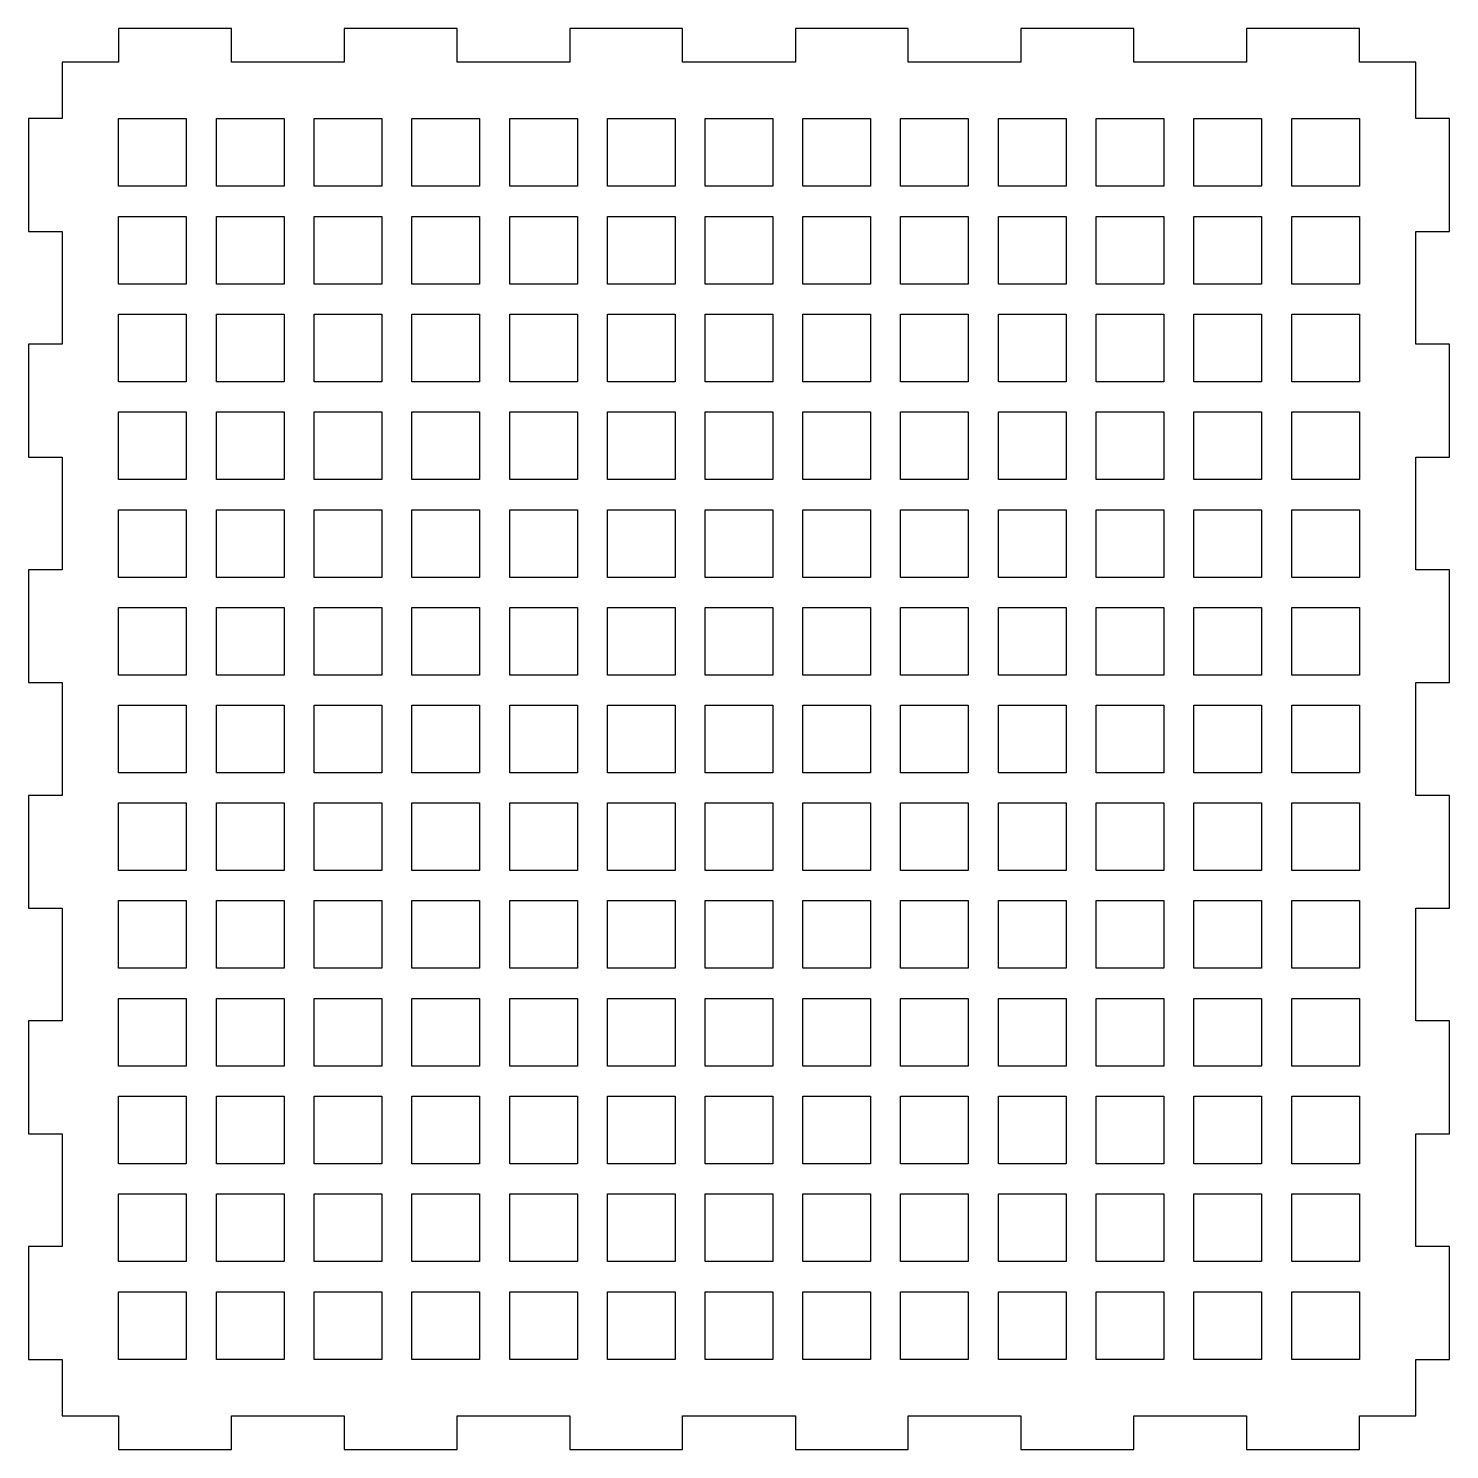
# Model space of a CAD drawing. Header units: millimetres. Extents: x -3 to 123, y -123 to 3.
import ezdxf

# ---------------------------------------------------------------- set-up
doc = ezdxf.new("R2010")
doc.units = ezdxf.units.MM
doc.layers.get('0').update_dxf_attribs({"linetype": 'CONTINUOUS'})

msp = doc.modelspace()

# ---------------------------------------------------------------- linework, layer by layer
for points in [[(123, -5), (120, -5), (120, 0), (115, 0), (115, 3), (105, 3), (105, 0), (95, 0), (95, 3), (85, 3), (85, 0), (75, 0), (75, 3), (65, 3), (65, 0), (55, 0), (55, 3), (45, 3), (45, 0), (35, 0), (35, 3), (25, 3), (25, 0), (15, 0), (15, 3), (5, 3), (5, 0), (0, 0), (0, -5), (-3, -5), (-3, -15), (0, -15), (0, -25), (-3, -25), (-3, -35), (0, -35), (0, -45), (-3, -45), (-3, -55), (0, -55), (0, -65), (-3, -65), (-3, -75), (0, -75), (0, -85), (-3, -85), (-3, -95), (0, -95), (0, -105), (-3, -105), (-3, -115), (0, -115), (0, -120), (5, -120), (5, -123), (15, -123), (15, -120), (25, -120), (25, -123), (35, -123), (35, -120), (45, -120), (45, -123), (55, -123), (55, -120), (65, -120), (65, -123), (75, -123), (75, -120), (85, -120), (85, -123), (95, -123), (95, -120), (105, -120), (105, -123), (115, -123), (115, -120), (120, -120), (120, -115), (123, -115), (123, -105), (120, -105), (120, -95), (123, -95), (123, -85), (120, -85), (120, -75), (123, -75), (123, -65), (120, -65), (120, -55), (123, -55), (123, -45), (120, -45), (120, -35), (123, -35), (123, -25), (120, -25), (120, -15), (123, -15)], [(5, -5), (11, -5), (11, -11), (5, -11)], [(13.67, -5), (19.67, -5), (19.67, -11), (13.67, -11)], [(22.33, -5), (28.33, -5), (28.33, -11), (22.33, -11)], [(31, -5), (37, -5), (37, -11), (31, -11)], [(39.67, -5), (45.67, -5), (45.67, -11), (39.67, -11)], [(48.33, -5), (54.33, -5), (54.33, -11), (48.33, -11)], [(57, -5), (63, -5), (63, -11), (57, -11)], [(65.67, -5), (71.67, -5), (71.67, -11), (65.67, -11)], [(74.33, -5), (80.33, -5), (80.33, -11), (74.33, -11)], [(83, -5), (89, -5), (89, -11), (83, -11)], [(91.67, -5), (97.67, -5), (97.67, -11), (91.67, -11)], [(100.33, -5), (106.33, -5), (106.33, -11), (100.33, -11)], [(109, -5), (115, -5), (115, -11), (109, -11)], [(5, -13.67), (11, -13.67), (11, -19.67), (5, -19.67)], [(13.67, -13.67), (19.67, -13.67), (19.67, -19.67), (13.67, -19.67)], [(22.33, -13.67), (28.33, -13.67), (28.33, -19.67), (22.33, -19.67)], [(31, -13.67), (37, -13.67), (37, -19.67), (31, -19.67)], [(39.67, -13.67), (45.67, -13.67), (45.67, -19.67), (39.67, -19.67)], [(48.33, -13.67), (54.33, -13.67), (54.33, -19.67), (48.33, -19.67)], [(57, -13.67), (63, -13.67), (63, -19.67), (57, -19.67)], [(65.67, -13.67), (71.67, -13.67), (71.67, -19.67), (65.67, -19.67)], [(74.33, -13.67), (80.33, -13.67), (80.33, -19.67), (74.33, -19.67)], [(83, -13.67), (89, -13.67), (89, -19.67), (83, -19.67)], [(91.67, -13.67), (97.67, -13.67), (97.67, -19.67), (91.67, -19.67)], [(100.33, -13.67), (106.33, -13.67), (106.33, -19.67), (100.33, -19.67)], [(109, -13.67), (115, -13.67), (115, -19.67), (109, -19.67)], [(5, -22.33), (11, -22.33), (11, -28.33), (5, -28.33)], [(13.67, -22.33), (19.67, -22.33), (19.67, -28.33), (13.67, -28.33)], [(22.33, -22.33), (28.33, -22.33), (28.33, -28.33), (22.33, -28.33)], [(31, -22.33), (37, -22.33), (37, -28.33), (31, -28.33)], [(39.67, -22.33), (45.67, -22.33), (45.67, -28.33), (39.67, -28.33)], [(48.33, -22.33), (54.33, -22.33), (54.33, -28.33), (48.33, -28.33)], [(57, -22.33), (63, -22.33), (63, -28.33), (57, -28.33)], [(65.67, -22.33), (71.67, -22.33), (71.67, -28.33), (65.67, -28.33)], [(74.33, -22.33), (80.33, -22.33), (80.33, -28.33), (74.33, -28.33)], [(83, -22.33), (89, -22.33), (89, -28.33), (83, -28.33)], [(91.67, -22.33), (97.67, -22.33), (97.67, -28.33), (91.67, -28.33)], [(100.33, -22.33), (106.33, -22.33), (106.33, -28.33), (100.33, -28.33)], [(109, -22.33), (115, -22.33), (115, -28.33), (109, -28.33)], [(5, -31), (11, -31), (11, -37), (5, -37)], [(13.67, -31), (19.67, -31), (19.67, -37), (13.67, -37)], [(22.33, -31), (28.33, -31), (28.33, -37), (22.33, -37)], [(31, -31), (37, -31), (37, -37), (31, -37)], [(39.67, -31), (45.67, -31), (45.67, -37), (39.67, -37)], [(48.33, -31), (54.33, -31), (54.33, -37), (48.33, -37)], [(57, -31), (63, -31), (63, -37), (57, -37)], [(65.67, -31), (71.67, -31), (71.67, -37), (65.67, -37)], [(74.33, -31), (80.33, -31), (80.33, -37), (74.33, -37)], [(83, -31), (89, -31), (89, -37), (83, -37)], [(91.67, -31), (97.67, -31), (97.67, -37), (91.67, -37)], [(100.33, -31), (106.33, -31), (106.33, -37), (100.33, -37)], [(109, -31), (115, -31), (115, -37), (109, -37)], [(5, -39.67), (11, -39.67), (11, -45.67), (5, -45.67)], [(13.67, -39.67), (19.67, -39.67), (19.67, -45.67), (13.67, -45.67)], [(22.33, -39.67), (28.33, -39.67), (28.33, -45.67), (22.33, -45.67)], [(31, -39.67), (37, -39.67), (37, -45.67), (31, -45.67)], [(39.67, -39.67), (45.67, -39.67), (45.67, -45.67), (39.67, -45.67)], [(48.33, -39.67), (54.33, -39.67), (54.33, -45.67), (48.33, -45.67)], [(57, -39.67), (63, -39.67), (63, -45.67), (57, -45.67)], [(65.67, -39.67), (71.67, -39.67), (71.67, -45.67), (65.67, -45.67)], [(74.33, -39.67), (80.33, -39.67), (80.33, -45.67), (74.33, -45.67)], [(83, -39.67), (89, -39.67), (89, -45.67), (83, -45.67)], [(91.67, -39.67), (97.67, -39.67), (97.67, -45.67), (91.67, -45.67)], [(100.33, -39.67), (106.33, -39.67), (106.33, -45.67), (100.33, -45.67)], [(109, -39.67), (115, -39.67), (115, -45.67), (109, -45.67)], [(5, -48.33), (11, -48.33), (11, -54.33), (5, -54.33)], [(13.67, -48.33), (19.67, -48.33), (19.67, -54.33), (13.67, -54.33)], [(22.33, -48.33), (28.33, -48.33), (28.33, -54.33), (22.33, -54.33)], [(31, -48.33), (37, -48.33), (37, -54.33), (31, -54.33)], [(39.67, -48.33), (45.67, -48.33), (45.67, -54.33), (39.67, -54.33)], [(48.33, -48.33), (54.33, -48.33), (54.33, -54.33), (48.33, -54.33)], [(57, -48.33), (63, -48.33), (63, -54.33), (57, -54.33)], [(65.67, -48.33), (71.67, -48.33), (71.67, -54.33), (65.67, -54.33)], [(74.33, -48.33), (80.33, -48.33), (80.33, -54.33), (74.33, -54.33)], [(83, -48.33), (89, -48.33), (89, -54.33), (83, -54.33)], [(91.67, -48.33), (97.67, -48.33), (97.67, -54.33), (91.67, -54.33)], [(100.33, -48.33), (106.33, -48.33), (106.33, -54.33), (100.33, -54.33)], [(109, -48.33), (115, -48.33), (115, -54.33), (109, -54.33)], [(5, -57), (11, -57), (11, -63), (5, -63)], [(13.67, -57), (19.67, -57), (19.67, -63), (13.67, -63)], [(22.33, -57), (28.33, -57), (28.33, -63), (22.33, -63)], [(31, -57), (37, -57), (37, -63), (31, -63)], [(39.67, -57), (45.67, -57), (45.67, -63), (39.67, -63)], [(48.33, -57), (54.33, -57), (54.33, -63), (48.33, -63)], [(57, -57), (63, -57), (63, -63), (57, -63)], [(65.67, -57), (71.67, -57), (71.67, -63), (65.67, -63)], [(74.33, -57), (80.33, -57), (80.33, -63), (74.33, -63)], [(83, -57), (89, -57), (89, -63), (83, -63)], [(91.67, -57), (97.67, -57), (97.67, -63), (91.67, -63)], [(100.33, -57), (106.33, -57), (106.33, -63), (100.33, -63)], [(109, -57), (115, -57), (115, -63), (109, -63)], [(5, -65.67), (11, -65.67), (11, -71.67), (5, -71.67)], [(13.67, -65.67), (19.67, -65.67), (19.67, -71.67), (13.67, -71.67)], [(22.33, -65.67), (28.33, -65.67), (28.33, -71.67), (22.33, -71.67)], [(31, -65.67), (37, -65.67), (37, -71.67), (31, -71.67)], [(39.67, -65.67), (45.67, -65.67), (45.67, -71.67), (39.67, -71.67)], [(48.33, -65.67), (54.33, -65.67), (54.33, -71.67), (48.33, -71.67)], [(57, -65.67), (63, -65.67), (63, -71.67), (57, -71.67)], [(65.67, -65.67), (71.67, -65.67), (71.67, -71.67), (65.67, -71.67)], [(74.33, -65.67), (80.33, -65.67), (80.33, -71.67), (74.33, -71.67)], [(83, -65.67), (89, -65.67), (89, -71.67), (83, -71.67)], [(91.67, -65.67), (97.67, -65.67), (97.67, -71.67), (91.67, -71.67)], [(100.33, -65.67), (106.33, -65.67), (106.33, -71.67), (100.33, -71.67)], [(109, -65.67), (115, -65.67), (115, -71.67), (109, -71.67)], [(5, -74.33), (11, -74.33), (11, -80.33), (5, -80.33)], [(13.67, -74.33), (19.67, -74.33), (19.67, -80.33), (13.67, -80.33)], [(22.33, -74.33), (28.33, -74.33), (28.33, -80.33), (22.33, -80.33)], [(31, -74.33), (37, -74.33), (37, -80.33), (31, -80.33)], [(39.67, -74.33), (45.67, -74.33), (45.67, -80.33), (39.67, -80.33)], [(48.33, -74.33), (54.33, -74.33), (54.33, -80.33), (48.33, -80.33)], [(57, -74.33), (63, -74.33), (63, -80.33), (57, -80.33)], [(65.67, -74.33), (71.67, -74.33), (71.67, -80.33), (65.67, -80.33)], [(74.33, -74.33), (80.33, -74.33), (80.33, -80.33), (74.33, -80.33)], [(83, -74.33), (89, -74.33), (89, -80.33), (83, -80.33)], [(91.67, -74.33), (97.67, -74.33), (97.67, -80.33), (91.67, -80.33)], [(100.33, -74.33), (106.33, -74.33), (106.33, -80.33), (100.33, -80.33)], [(109, -74.33), (115, -74.33), (115, -80.33), (109, -80.33)], [(5, -83), (11, -83), (11, -89), (5, -89)], [(13.67, -83), (19.67, -83), (19.67, -89), (13.67, -89)], [(22.33, -83), (28.33, -83), (28.33, -89), (22.33, -89)], [(31, -83), (37, -83), (37, -89), (31, -89)], [(39.67, -83), (45.67, -83), (45.67, -89), (39.67, -89)], [(48.33, -83), (54.33, -83), (54.33, -89), (48.33, -89)], [(57, -83), (63, -83), (63, -89), (57, -89)], [(65.67, -83), (71.67, -83), (71.67, -89), (65.67, -89)], [(74.33, -83), (80.33, -83), (80.33, -89), (74.33, -89)], [(83, -83), (89, -83), (89, -89), (83, -89)], [(91.67, -83), (97.67, -83), (97.67, -89), (91.67, -89)], [(100.33, -83), (106.33, -83), (106.33, -89), (100.33, -89)], [(109, -83), (115, -83), (115, -89), (109, -89)], [(5, -91.67), (11, -91.67), (11, -97.67), (5, -97.67)], [(13.67, -91.67), (19.67, -91.67), (19.67, -97.67), (13.67, -97.67)], [(22.33, -91.67), (28.33, -91.67), (28.33, -97.67), (22.33, -97.67)], [(31, -91.67), (37, -91.67), (37, -97.67), (31, -97.67)], [(39.67, -91.67), (45.67, -91.67), (45.67, -97.67), (39.67, -97.67)], [(48.33, -91.67), (54.33, -91.67), (54.33, -97.67), (48.33, -97.67)], [(57, -91.67), (63, -91.67), (63, -97.67), (57, -97.67)], [(65.67, -91.67), (71.67, -91.67), (71.67, -97.67), (65.67, -97.67)], [(74.33, -91.67), (80.33, -91.67), (80.33, -97.67), (74.33, -97.67)], [(83, -91.67), (89, -91.67), (89, -97.67), (83, -97.67)], [(91.67, -91.67), (97.67, -91.67), (97.67, -97.67), (91.67, -97.67)], [(100.33, -91.67), (106.33, -91.67), (106.33, -97.67), (100.33, -97.67)], [(109, -91.67), (115, -91.67), (115, -97.67), (109, -97.67)], [(5, -100.33), (11, -100.33), (11, -106.33), (5, -106.33)], [(13.67, -100.33), (19.67, -100.33), (19.67, -106.33), (13.67, -106.33)], [(22.33, -100.33), (28.33, -100.33), (28.33, -106.33), (22.33, -106.33)], [(31, -100.33), (37, -100.33), (37, -106.33), (31, -106.33)], [(39.67, -100.33), (45.67, -100.33), (45.67, -106.33), (39.67, -106.33)], [(48.33, -100.33), (54.33, -100.33), (54.33, -106.33), (48.33, -106.33)], [(57, -100.33), (63, -100.33), (63, -106.33), (57, -106.33)], [(65.67, -100.33), (71.67, -100.33), (71.67, -106.33), (65.67, -106.33)], [(74.33, -100.33), (80.33, -100.33), (80.33, -106.33), (74.33, -106.33)], [(83, -100.33), (89, -100.33), (89, -106.33), (83, -106.33)], [(91.67, -100.33), (97.67, -100.33), (97.67, -106.33), (91.67, -106.33)], [(100.33, -100.33), (106.33, -100.33), (106.33, -106.33), (100.33, -106.33)], [(109, -100.33), (115, -100.33), (115, -106.33), (109, -106.33)], [(5, -109), (11, -109), (11, -115), (5, -115)], [(13.67, -109), (19.67, -109), (19.67, -115), (13.67, -115)], [(22.33, -109), (28.33, -109), (28.33, -115), (22.33, -115)], [(31, -109), (37, -109), (37, -115), (31, -115)], [(39.67, -109), (45.67, -109), (45.67, -115), (39.67, -115)], [(48.33, -109), (54.33, -109), (54.33, -115), (48.33, -115)], [(57, -109), (63, -109), (63, -115), (57, -115)], [(65.67, -109), (71.67, -109), (71.67, -115), (65.67, -115)], [(74.33, -109), (80.33, -109), (80.33, -115), (74.33, -115)], [(83, -109), (89, -109), (89, -115), (83, -115)], [(91.67, -109), (97.67, -109), (97.67, -115), (91.67, -115)], [(100.33, -109), (106.33, -109), (106.33, -115), (100.33, -115)], [(109, -109), (115, -109), (115, -115), (109, -115)]]:
    msp.add_lwpolyline(points, close=True)

doc.saveas('drawing.dxf')
